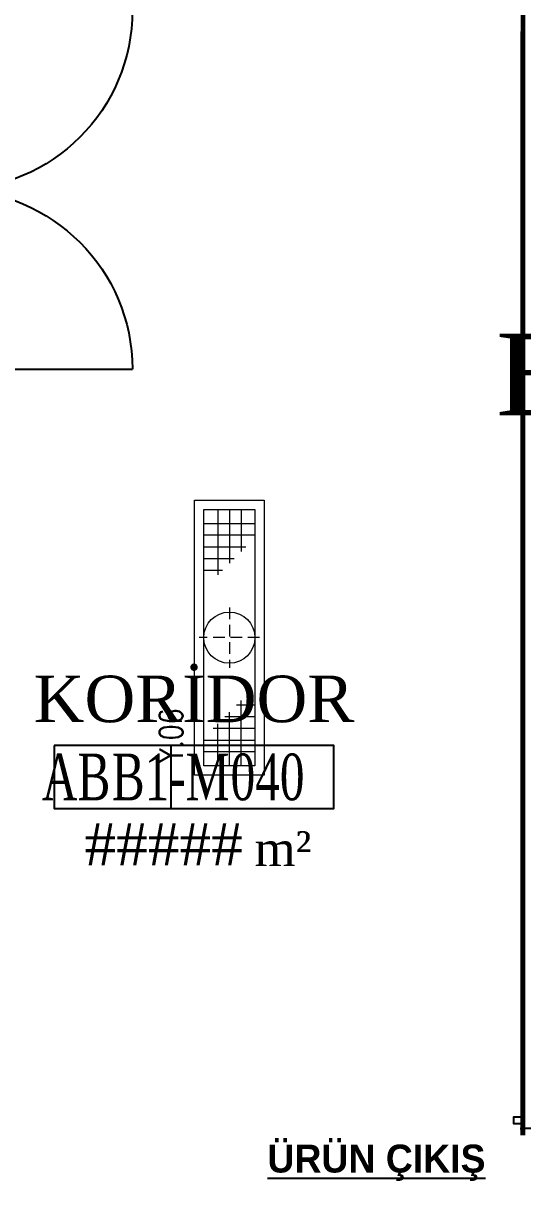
# Model space of a CAD drawing. Extents: x -228812 to 45006, y -308075 to -42938.
# Drawn here: x 33543.5 to 33757.9, y -47511.7 to -47013 of the extents above; entities that cross this region are included whole.
import ezdxf
from ezdxf.enums import TextEntityAlignment as Align

# ---------------------------------------------------------------- set-up
doc = ezdxf.new("R2010")
doc.units = 0
doc.header["$LTSCALE"] = 20
doc.linetypes.add('DASHED2', pattern=[0.375, 0.25, -0.125])
doc.linetypes.add('DOT', pattern=[0.25, 0, -0.25])
doc.layers.get('0').update_dxf_attribs({"linetype": 'CONTINUOUS', "lineweight": 15})
for name, color, linetype in [('BL-Y', 144, 'CONTINUOUS'), ('KA-PEN', 5, 'CONTINUOUS'), ('KAPILAR', 5, 'CONTINUOUS'), ('Kıtc-006 Yazı 001', 1, 'CONTINUOUS'), ('ROOM', 7, 'CONTINUOUS'), ('ROOM-T', 7, 'CONTINUOUS'), ('YRNO', 7, 'CONTINUOUS')]:
    doc.layers.add(name, color=color, linetype=linetype)
for name, color, linetype, lineweight in [('DUVAR', 7, 'CONTINUOUS', 60), ('PLAN', 253, 'CONTINUOUS', 15), ('yerizg-a', 7, 'CONTINUOUS', 15), ('yerizg-b', 7, 'CONTINUOUS', 9)]:
    doc.layers.add(name, color=color, linetype=linetype, lineweight=lineweight)
doc.styles.add('OLC-200', font='tromans.shx', dxfattribs={"width": 0.5, "height": 0.2})
doc.styles.add('OLC-50', font='romans.shx', dxfattribs={"width": 0.5, "height": 0.15})
doc.styles.add('ROMANS', font='romans.shx', dxfattribs={"width": 0.8})
doc.styles.get("Standard").update_dxf_attribs({"font": 'txttw.shx'})
doc.styles.add('YAZI', font='times.ttf')

# ---------------------------------------------------------------- blocks, each defined once
blk = doc.blocks.new('K-160-15')
at = {"color": 0, "lineweight": -3}
for p, q in [((3, 3), (3, 80)), ((157, 3), (157, 80)), ((13, 3), (13, -1)), ((69.9, 3), (69.9, -1)), ((90.1, 3), (90.1, -1))]:
    blk.add_line(p, q, dxfattribs=at)
at = {"color": 0, "linetype": 'DOT'}
blk.add_line((0, -15), (160, -15), dxfattribs=at)
at = {"color": 0, "lineweight": -3}
for points in [[(0, 0), (0, 3), (3, 3), (3, -1), (5, -1), (5, -14), (3, -14), (3, -18), (0, -18), (0, -15)], [(160, 0), (160, 3), (157, 3), (157, -1), (155, -1), (155, -14), (157, -14), (157, -18), (160, -18), (160, -15)]]:
    blk.add_lwpolyline(points, dxfattribs=at)
for points in [[(3, 3), (3, -1), (80, -1), (80, 3)], [(157, 3), (157, -1), (80, -1), (80, 3)]]:
    blk.add_lwpolyline(points, close=True, dxfattribs=at)
for centre, start, end in [((3, 3), 0, 90), ((157, 3), 90, 180)]:
    blk.add_arc(centre, 77, start, end, dxfattribs=at)
blk = doc.blocks.new('ROOMNAME')
at = {"color": 0}
blk.add_line((0, 13.5), (0, -13.5), dxfattribs=at)
blk.add_lwpolyline([(-50, 13.5), (-50, -13.5), (70, -13.5), (70, 13.5)], close=True, dxfattribs=at)
at = {"color": 0, "insert": (36, -30.8), "char_height": 15, "width": 39.826, "attachment_point": 4, "style": 'YAZI'}
blk.add_mtext('m²', dxfattribs=at)
at = {"color": 0, "style": 'YAZI'}
for tag, p in [('KOD', (-25, 0)), ('NO', (35, 0))]:
    blk.add_attdef(tag, text='', height=20, dxfattribs=at).set_placement(p, align=Align.MIDDLE_CENTER)
blk.add_attdef('ALAN', text='', height=18, dxfattribs=at).set_placement((31, -29), align=Align.MIDDLE_RIGHT)
at = {"color": 0, "style": 'YAZI', "flags": 1}
for tag, p in [('ALANIHALE', (10, -51.34)), ('CEVRE', (8.79, -70.89))]:
    blk.add_attdef(tag, text='', height=15, dxfattribs=at).set_placement(p, align=Align.MIDDLE_CENTER)
at = {"color": 0, "style": 'OLC-200', "width": 0.5, "flags": 1}
for tag, p in [('DOS', (-43.92, -102.93)), ('SUP', (-12.29, -102.93)), ('DUV', (15.05, -102.93)), ('TAV', (42.39, -102.93)), ('KTIP1', (-43.92, -131.5)), ('KTIP2', (6.08, -131.5)), ('KTIP3', (56.08, -131.5)), ('KTIP1S', (-43.92, -160.08)), ('KTIP2S', (6.08, -160.08)), ('KTIP3S', (56.08, -160.08)), ('PTIP1', (-43.92, -188.65)), ('PTIP2', (6.08, -188.65)), ('PTIP3', (56.08, -188.65)), ('PTIP1S', (-43.92, -217.22)), ('PTIP2S', (6.08, -217.22)), ('PTIP3S', (56.08, -217.22)), ('KISI', (-43.92, -245.79)), ('KW', (6.08, -245.79)), ('ISI', (56.08, -245.79))]:
    blk.add_attdef(tag, p, '', height=15, dxfattribs=at)
at = {"layer": 'ROOM-T', "color": 9, "style": 'YAZI'}
blk.add_attdef('MAHALADI', text='', height=20, dxfattribs=at).set_placement((10, 33.5), align=Align.MIDDLE_CENTER)
blk = doc.blocks.new('*U688')
at = {"color": 0}
for p, q in [((-157, 18), (-157, 95)), ((-3, 18), (-3, 95)), ((-147, 18), (-147, 14)), ((-90.1, 18), (-90.1, 14)), ((-70, 18), (-70, 14)), ((-13.1, 18), (-13.1, 14)), ((-80, 7.5), (-80, 7.5))]:
    blk.add_line(p, q, dxfattribs=at)
at = {"color": 0, "linetype": 'DOT', "ltscale": 20}
blk.add_line((-155, 0), (-5, 0), dxfattribs=at)
at = {"color": 0, "lineweight": -3}
for points in [[(-160, 15), (-160, 18), (-157, 18), (-157, 14), (-155, 14), (-155, 1), (-157, 1), (-157, -3), (-160, -3), (-160, 0)], [(0, 15), (0, 18), (-3, 18), (-3, 14), (-5, 14), (-5, 1), (-3, 1), (-3, -3), (0, -3), (0, 0)]]:
    blk.add_lwpolyline(points, dxfattribs=at)
at = {"color": 0}
for points in [[(-157, 18), (-157, 14), (-80, 14), (-80, 18)], [(-80, 18), (-80, 14), (-3, 14), (-3, 18)]]:
    blk.add_lwpolyline(points, close=True, dxfattribs=at)
at = {"color": 16}
blk.add_lwpolyline([(-80, 7.5), (-80, -69)], dxfattribs=at)
blk.add_circle((-80, -99), 30, dxfattribs=at)
at = {"color": 0}
for centre, start, end in [((-157, 18), 0, 90), ((-3, 18), 90, 180)]:
    blk.add_arc(centre, 77, start, end, dxfattribs=at)
at = {"color": 16, "style": 'OLC-50', "width": 0.45}
blk.add_attdef('GEN', text='', height=30, rotation=90, dxfattribs=at).set_placement((-80, -65), align=Align.BOTTOM_LEFT)
blk.add_attdef('YUK', text='', height=30, rotation=90, dxfattribs=at).set_placement((-70, -65), align=Align.TOP_LEFT)
at = {"style": 'OLC-50', "width": 0.5, "flags": 1}
for tag, p in [('KABLOK', (-188.28, -83.82)), ('KAMAHKOD', (-83.92, -83.79)), ('KAMAHNO', (-195.25, -120.56)), ('KAMAHAD', (-79.64, -120.04)), ('DUVKA', (-188.58, -156.03)), ('KARENK', (-82.63, -154.75)), ('KATIP', (-188.15, -193.98)), ('KASAMAL', (-83.89, -189.58)), ('KASARENK', (-83.47, -229.01)), ('KAMAL', (-188.73, -232.95)), ('MENFEZ', (-190.02, -268.95)), ('YANGIN', (-84.16, -266.9)), ('ACILYON', (-192.72, -303.54)), ('CEKIT', (-86.26, -303.19)), ('CARPTEK', (-195.01, -337.41)), ('FOTOSEL', (-86.79, -337.11)), ('PBAR', (-193.18, -371.07)), ('KONTROL', (-87.01, -371.07))]:
    blk.add_attdef(tag, p, '', height=30, dxfattribs=at)
at = {"color": 16, "style": 'OLC-50', "width": 0.45}
blk.add_attdef('POZ', text='', height=30, rotation=90, dxfattribs=at).set_placement((-80, -99), align=Align.MIDDLE_CENTER)
blk = doc.blocks.new('Y-SIFON')
at = {"layer": 'yerizg-a', "color": 0, "linetype": 'Continuous'}
blk.add_circle((0, 0), 11, dxfattribs=at)
at = {"layer": 'yerizg-b', "color": 0, "linetype": 'DASHED2'}
for points in [[(0, 13), (0, -13)], [(-13, 0), (13, 0)]]:
    blk.add_lwpolyline(points, dxfattribs=at)
blk = doc.blocks.new('1BS-SYK311A')
at = {"layer": 'yerizg-a', "color": 0}
blk.add_lwpolyline([(0, 0), (118, 0), (118, -30), (0, -30)], close=True, dxfattribs=at)
at = {"layer": 'yerizg-b', "color": 0}
for p, q in [((10, -26), (10, -4)), ((15, -4), (15, -26)), ((88, -4), (88, -12)), ((93, -4), (93, -17)), ((98, -4), (98, -22)), ((103, -26), (103, -4)), ((108, -4), (108, -26)), ((20, -26), (20, -8)), ((4, -10), (22, -10)), ((25, -26), (25, -13)), ((114, -10), (86, -10)), ((4, -15), (27, -15)), ((30, -26), (30, -18)), ((114, -15), (91, -15)), ((4, -20), (32, -20)), ((114, -20), (96, -20))]:
    blk.add_line(p, q, dxfattribs=at)
blk.add_lwpolyline([(4, -4), (114, -4), (114, -26), (4, -26)], close=True, dxfattribs=at)
at = {"layer": 'PLAN', "color": 0, "linetype": 'Continuous'}
blk.add_blockref('Y-SIFON', (59, -15), dxfattribs=at)
at = {"layer": 'YRNO', "linetype": 'Continuous', "style": 'ROMANS', "width": 0.8}
blk.add_attdef('YRNO', text='', height=10, dxfattribs=at).set_placement((101, -40), align=Align.MIDDLE)

msp = doc.modelspace()

# ---------------------------------------------------------------- linework, layer by layer
at = {"layer": 'DUVAR', "color": 2, "ltscale": 0.5}
for p, q in [((33757.865, -46941.5), (33757.872, -47490.419)), ((33757.874, -47367.339), (33757.874, -47016.5)), ((33757.874, -47367.339), (33757.874, -47016.5)), ((33757.874, -47490.419), (33757.874, -47367.339)), ((33757.874, -47490.419), (33757.874, -47367.339))]:
    msp.add_line(p, q, dxfattribs=at)

# ---------------------------------------------------------------- block references
at = {"layer": 'BL-Y', "linetype": 'Continuous'}
ref = msp.add_blockref('1BS-SYK311A', (33646.937, -47217.772), dxfattribs=dict(at, rotation=270))
ref.add_attrib('YRNO', 'Y.06', dxfattribs={"layer": 'YRNO', "linetype": 'Continuous', "height": 10, "rotation": 90, "style": 'ROMANS', "width": 0.8}).set_placement((33606.937, -47318.772), align=Align.MIDDLE)
at = {"layer": 'KA-PEN', "color": 5, "ltscale": 0.5, "xscale": -1, "rotation": 270}
msp.add_blockref('K-160-15', (33510.314, -47164.476), dxfattribs=at)
at = {"layer": 'KAPILAR', "color": 5, "rotation": 270}
msp.add_blockref('*U688', (33757.083, -47642.467), dxfattribs=at).add_auto_attribs({'POZ': 'K7', 'GEN': '160', 'YUK': '220'})
at = {"layer": 'ROOM', "ltscale": 0.5}
ref = msp.add_blockref('ROOMNAME', (33977.152, -47222.413), dxfattribs=dict(at, xscale=1.75, yscale=1.75, zscale=1.75))
ref.add_attrib('MAHALADI', 'BAY PERS. SOY./WC', dxfattribs={"layer": 'ROOM-T', "color": 9, "height": 35, "style": 'YAZI'}).set_placement((33994.652, -47163.788), align=Align.MIDDLE_CENTER)
ref.add_attrib('BLOK', 'AB', dxfattribs={"layer": '0', "color": 0, "height": 35, "style": 'YAZI', "width": 0.7}).set_placement((33906.152, -47222.413), align=Align.MIDDLE_CENTER)
ref.add_attrib('KOD', 'B1', dxfattribs={"layer": '0', "color": 0, "height": 35, "style": 'YAZI', "width": 0.7}).set_placement((33977.152, -47222.413), align=Align.MIDDLE_CENTER)
ref.add_attrib('NO', '173', dxfattribs={"layer": '0', "color": 0, "height": 35, "style": 'YAZI', "width": 0.7}).set_placement((34049.902, -47222.413), align=Align.MIDDLE_CENTER)
ref.add_attrib('ALAN', '#####', dxfattribs={"layer": '0', "color": 0, "height": 31.5, "style": 'YAZI'}).set_placement((34031.402, -47273.163), align=Align.MIDDLE_RIGHT)
ref = msp.add_blockref('ROOMNAME', (33606.751, -47336.556), dxfattribs=at)
ref.add_attrib('MAHALADI', 'KORİDOR', dxfattribs={"layer": 'ROOM-T', "color": 9, "height": 20, "style": 'YAZI'}).set_placement((33616.751, -47303.056), align=Align.MIDDLE_CENTER)
ref.add_attrib('BLOK', 'AB', dxfattribs={"layer": '0', "color": 0, "height": 20, "style": 'YAZI', "width": 0.7}).set_placement((33566.179, -47336.556), align=Align.MIDDLE_CENTER)
ref.add_attrib('KOD', 'B1-M', dxfattribs={"layer": '0', "color": 0, "height": 20, "style": 'YAZI', "width": 0.7}).set_placement((33606.751, -47336.556), align=Align.MIDDLE_CENTER)
ref.add_attrib('NO', '040', dxfattribs={"layer": '0', "color": 0, "height": 20, "style": 'YAZI', "width": 0.7}).set_placement((33648.322, -47336.556), align=Align.MIDDLE_CENTER)
ref.add_attrib('ALAN', '#####', dxfattribs={"layer": '0', "color": 0, "height": 18, "style": 'YAZI'}).set_placement((33637.751, -47365.556), align=Align.MIDDLE_RIGHT)

# ---------------------------------------------------------------- texts
at = {"layer": 'Kıtc-006 Yazı 001', "insert": (33608.733, -47494.419), "char_height": 12, "width": 194.98538, "attachment_point": 1}
msp.add_mtext('{\\fStylus BT|b1|i0|c162|p34;\\W8.8692;\\L \\W1;ÜRÜN ÇIKIŞ}', dxfattribs=at)

doc.saveas('drawing.dxf')
